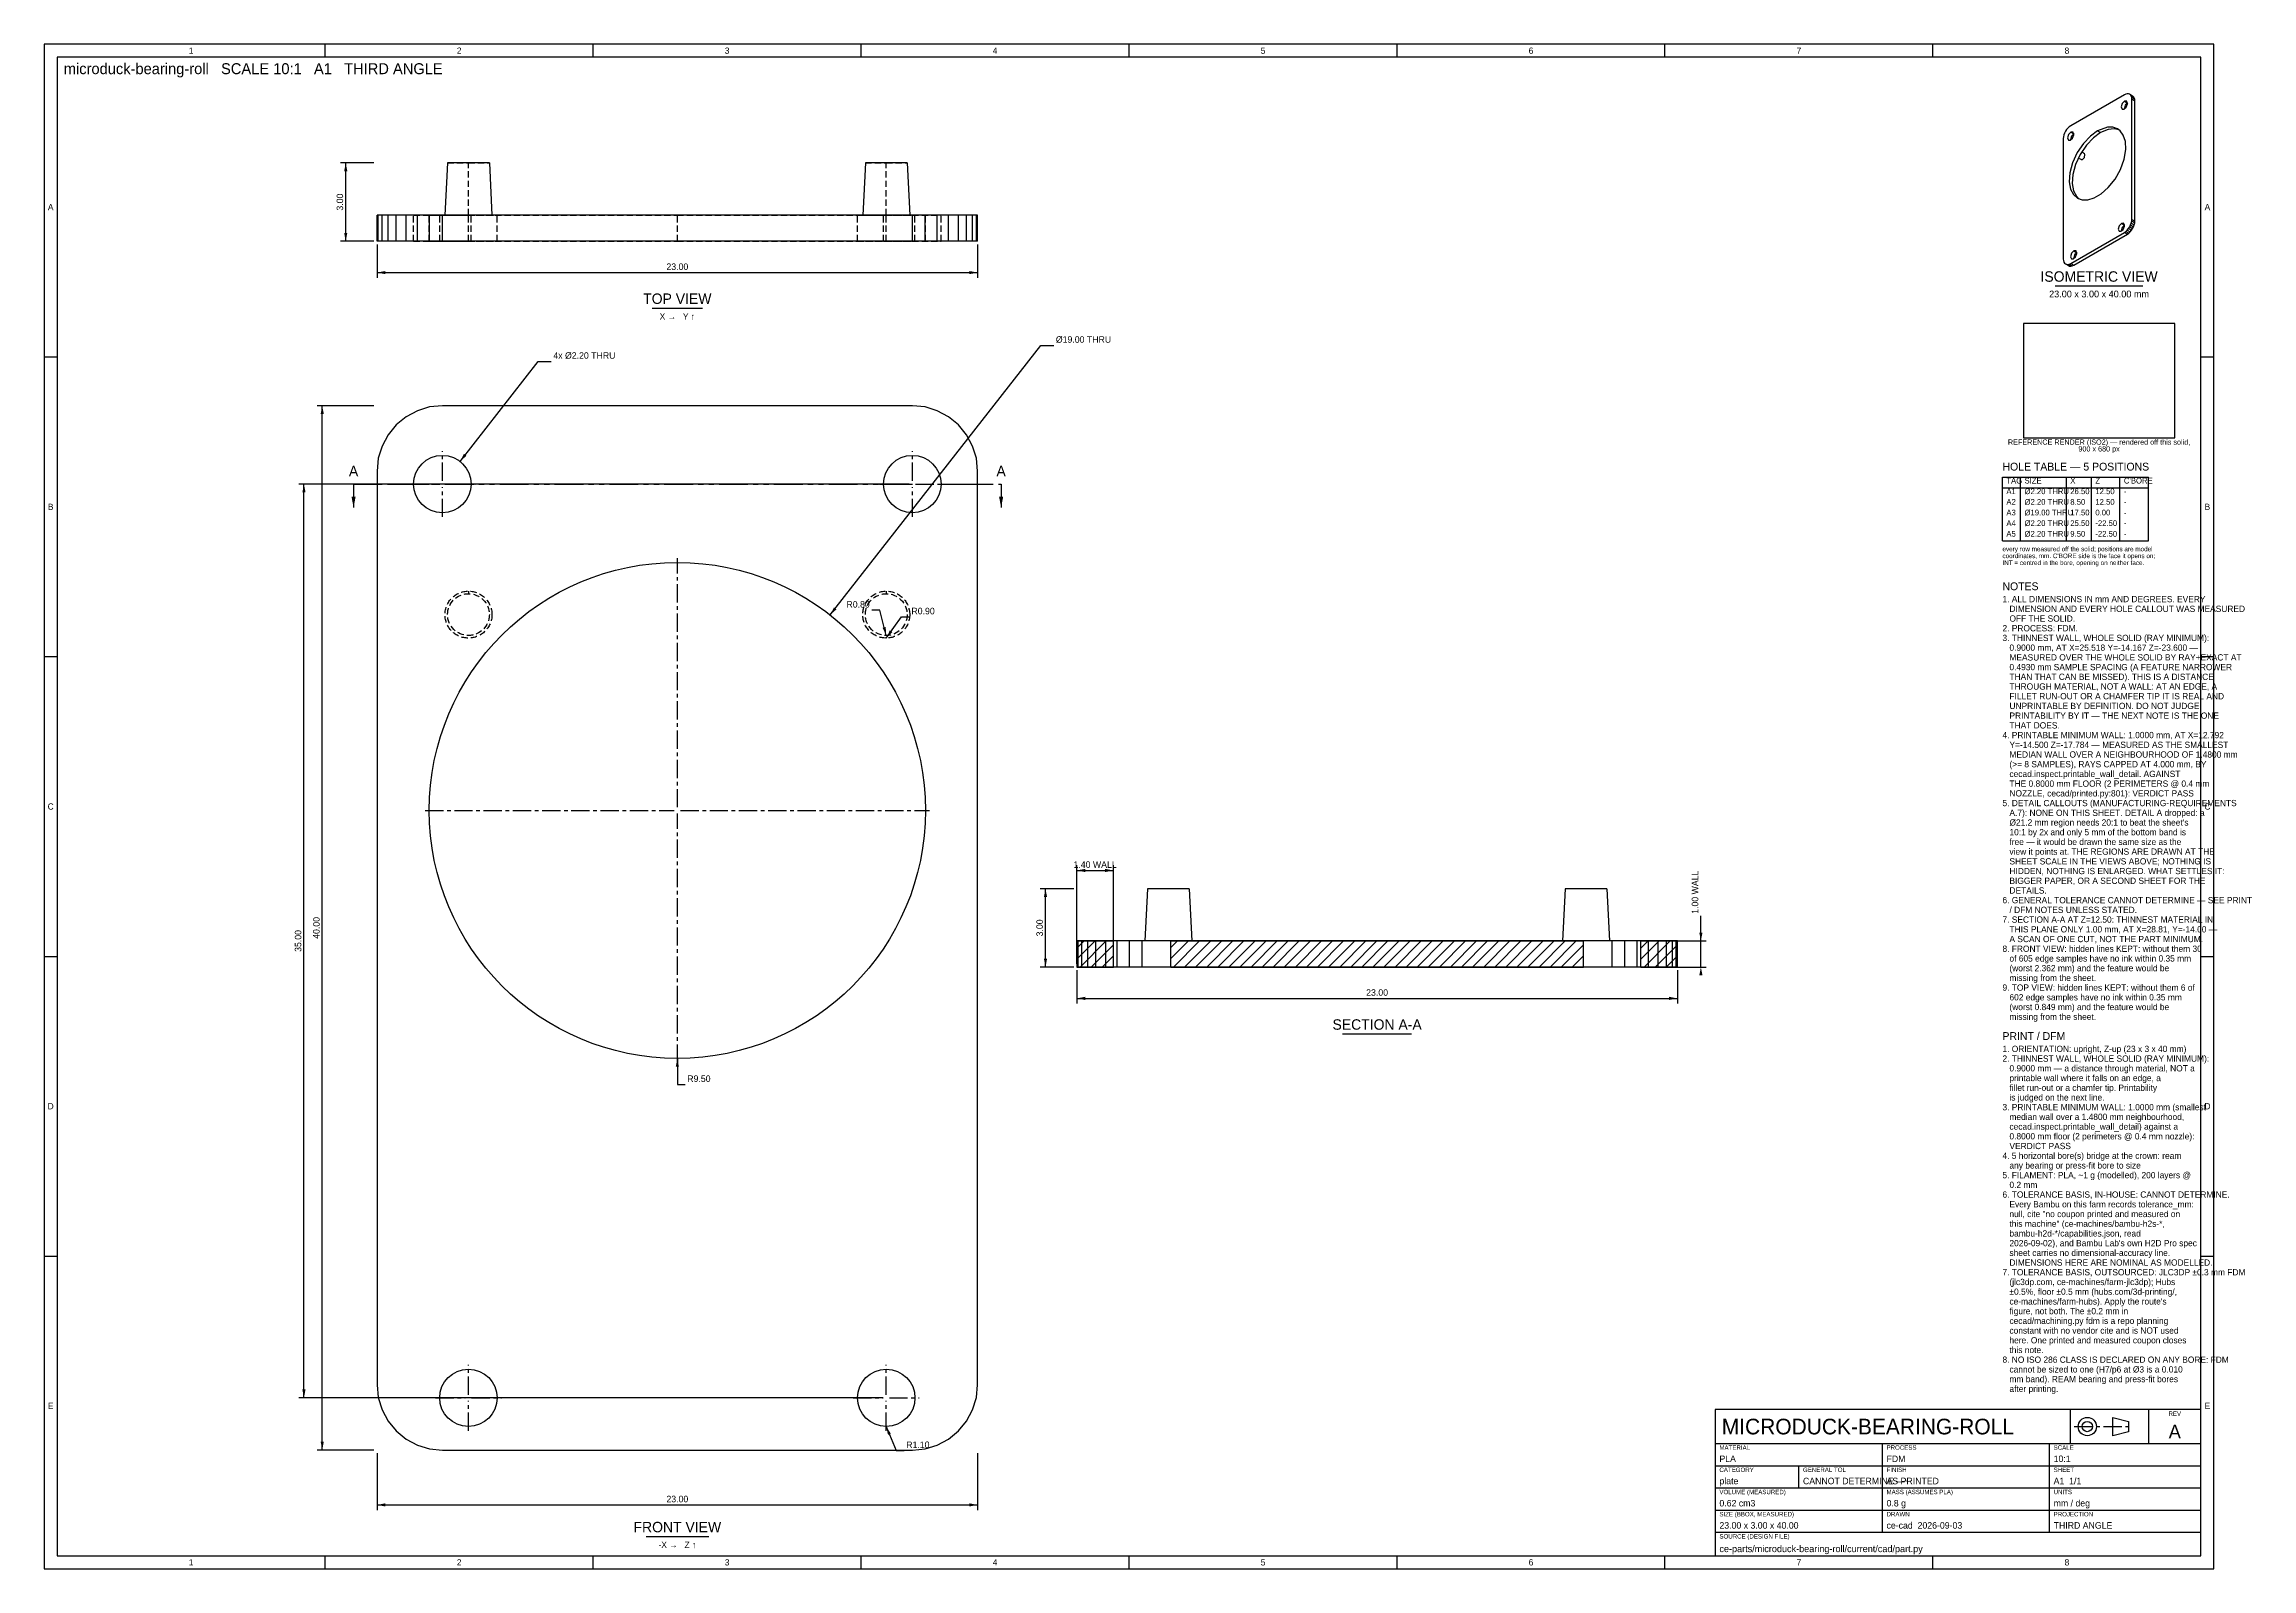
# Model space of a CAD drawing. Header units: millimetres. Extents: x 5 to 851, y 5 to 589.
import ezdxf
from ezdxf.enums import TextEntityAlignment as Align

# ---------------------------------------------------------------- set-up
doc = ezdxf.new("R2010")
doc.units = ezdxf.units.MM
for name, pattern in [('CENTER', [11.2, 7, -1.4, 1.4, -1.4]), ('HIDDEN', [3.6, 2.4, -1.2]), ('PHANTOM', [21, 11, -2, 2, -2, 2, -2])]:
    doc.linetypes.add(name, pattern=pattern)
for name, color, linetype in [('CENTER', 4, 'CENTER'), ('CUT', 1, 'PHANTOM'), ('CUTTHIN', 1, 'PHANTOM'), ('DIM', 3, 'CONTINUOUS'), ('FRAME', 7, 'CONTINUOUS'), ('HATCH', 5, 'CONTINUOUS'), ('HIDDEN', 8, 'HIDDEN'), ('SECTION', 7, 'CONTINUOUS'), ('TEXT', 3, 'CONTINUOUS'), ('TITLE', 7, 'CONTINUOUS'), ('VISIBLE', 7, 'CONTINUOUS')]:
    doc.layers.add(name, color=color, linetype=linetype)

msp = doc.modelspace()

# ---------------------------------------------------------------- linework, layer by layer
at = {"layer": 'CENTER'}
for p, q in [((157.5, 421.7), (157.5, 433.1)), ((337.5, 421.7), (337.5, 433.1)), ((144.9, 420.5), (156.3, 420.5)), ((157.5, 407.9), (157.5, 419.3)), ((158.7, 420.5), (170.1, 420.5)), ((324.9, 420.5), (336.3, 420.5)), ((337.5, 407.9), (337.5, 419.3)), ((338.7, 420.5), (350.1, 420.5)), ((247.5, 296.7), (247.5, 392.1)), ((150.9, 295.5), (246.3, 295.5)), ((247.5, 198.9), (247.5, 294.3)), ((248.7, 295.5), (344.1, 295.5)), ((167.5, 71.7), (167.5, 83.1)), ((327.5, 71.7), (327.5, 83.1)), ((154.9, 70.5), (166.3, 70.5)), ((167.5, 57.9), (167.5, 69.3)), ((168.7, 70.5), (180.1, 70.5)), ((314.9, 70.5), (326.3, 70.5)), ((327.5, 57.9), (327.5, 69.3)), ((328.7, 70.5), (340.1, 70.5)), ((782.5, 59.5), (804.75, 59.5))]:
    msp.add_line(p, q, dxfattribs=at)
at = {"layer": 'CUT'}
for p, q in [((123.5, 420.5), (137.5, 420.5)), ((123.5, 420.5), (123.5, 411.5)), ((357.5, 420.5), (371.5, 420.5)), ((371.5, 420.5), (371.5, 411.5))]:
    msp.add_line(p, q, dxfattribs=at)
for points in [[(123.5, 411.5), (124.298, 415.7), (122.702, 415.7)], [(371.5, 411.5), (372.298, 415.7), (370.702, 415.7)]]:
    msp.add_solid(points, dxfattribs=at)
at = {"layer": 'CUTTHIN'}
msp.add_line((137.5, 420.5), (357.5, 420.5), dxfattribs=at)
at = {"layer": 'DIM'}
for p, q in [((131.3, 543.5), (118.5, 543.5)), ((120.5, 513.5), (120.5, 543.5)), ((131.3, 513.5), (118.5, 513.5)), ((132.5, 512.3), (132.5, 499.5)), ((362.5, 512.3), (362.5, 499.5)), ((132.5, 501.5), (362.5, 501.5)), ((305.98784, 370.361022), (386.666502, 473.625)), ((386.666502, 473.625), (391.666502, 473.625)), ((164.272276, 429.168118), (194.220424, 467.5)), ((194.220424, 467.5), (199.220424, 467.5)), ((131.3, 450.5), (109.5, 450.5)), ((111.5, 50.5), (111.5, 450.5)), ((336.3, 420.5), (102.5, 420.5)), ((104.5, 70.5), (104.5, 420.5)), ((325.002567, 372.183121), (322.002567, 372.183121)), ((327.5, 362.5), (325.002567, 372.183121)), ((327.5, 361.504975), (333.346725, 369.617669)), ((333.346725, 369.617669), (336.346725, 369.617669)), ((400.5, 236.783343), (400.5, 274.5)), ((400.5, 272.5), (414.5, 272.5)), ((414.5, 236.783343), (414.5, 274.5)), ((399.3, 265.5), (386.5, 265.5)), ((388.5, 235.5), (388.5, 265.5)), ((639.5, 245.5), (639.5, 255.1)), ((629.783324, 245.5), (641.5, 245.5)), ((639.5, 235.5), (639.5, 245.5)), ((399.3, 235.5), (386.5, 235.5)), ((400.5, 234.3), (400.5, 221.5)), ((629.783324, 235.5), (641.5, 235.5)), ((630.5, 234.3), (630.5, 221.5)), ((400.5, 223.5), (630.5, 223.5)), ((247.5, 200.5), (247.5, 190.5)), ((247.5, 190.5), (250.5, 190.5)), ((326.3, 70.5), (102.5, 70.5)), ((327.5, 59.5), (331.363292, 50.27639)), ((131.3, 50.5), (109.5, 50.5)), ((132.5, 49.3), (132.5, 27.5)), ((331.363292, 50.27639), (334.363292, 50.27639)), ((362.5, 49.3), (362.5, 27.5)), ((132.5, 29.5), (362.5, 29.5))]:
    msp.add_line(p, q, dxfattribs=at)
for points in [[(120.5, 543.5), (119.892, 540.3), (121.108, 540.3)], [(120.5, 513.5), (121.108, 516.7), (119.892, 516.7)], [(132.5, 501.5), (135.7, 500.892), (135.7, 502.108)], [(362.5, 501.5), (359.3, 502.108), (359.3, 500.892)], [(111.5, 450.5), (110.892, 447.3), (112.108, 447.3)], [(164.272276, 429.168118), (166.721503, 431.315431), (165.763282, 432.064075)], [(104.5, 420.5), (103.892, 417.3), (105.108, 417.3)], [(305.98784, 370.361022), (308.437067, 372.508334), (307.478846, 373.256978)], [(327.5, 362.5), (327.289555, 365.750443), (326.112088, 365.446755)], [(327.5, 361.504975), (329.864204, 363.745556), (328.8777, 364.456518)], [(400.5, 272.5), (403.7, 271.892), (403.7, 273.108)], [(414.5, 272.5), (411.3, 273.108), (411.3, 271.892)], [(388.5, 265.5), (387.892, 262.3), (389.108, 262.3)], [(639.5, 245.5), (640.108, 248.7), (638.892, 248.7)], [(388.5, 235.5), (389.108, 238.7), (387.892, 238.7)], [(639.5, 235.5), (638.892, 232.3), (640.108, 232.3)], [(400.5, 223.5), (403.7, 222.892), (403.7, 224.108)], [(630.5, 223.5), (627.3, 224.108), (627.3, 222.892)], [(247.5, 200.5), (246.892, 197.3), (248.108, 197.3)], [(104.5, 70.5), (105.108, 73.7), (103.892, 73.7)], [(327.5, 59.5), (328.175458, 56.313557), (329.297049, 56.783333)], [(111.5, 50.5), (112.108, 53.7), (110.892, 53.7)], [(132.5, 29.5), (135.7, 28.892), (135.7, 30.108)], [(362.5, 29.5), (359.3, 30.108), (359.3, 28.892)]]:
    msp.add_solid(points, dxfattribs=at)
at = {"layer": 'FRAME'}
for p, q in [((831, 584), (10, 584)), ((10, 584), (10, 10)), ((831, 10), (831, 584)), ((831, 66), (645, 66)), ((645, 66), (645, 10)), ((831, 10), (831, 66)), ((10, 10), (831, 10)), ((645, 10), (831, 10))]:
    msp.add_line(p, q, dxfattribs=at)
at = {"layer": 'HATCH'}
for p, q in [((400.5, 238.470577), (407.529423, 245.5)), ((400.5, 242.713218), (403.286782, 245.5)), ((401.772064, 235.5), (411.772064, 245.5)), ((436.5, 238.72036), (443.27964, 245.5)), ((436.5, 242.963001), (439.036999, 245.5)), ((437.52228, 235.5), (447.52228, 245.5)), ((441.764921, 235.5), (451.764921, 245.5)), ((446.007562, 235.5), (456.007562, 245.5)), ((450.250202, 235.5), (460.250202, 245.5)), ((454.492843, 235.5), (464.492843, 245.5)), ((458.735484, 235.5), (468.735484, 245.5)), ((462.978125, 235.5), (472.978125, 245.5)), ((467.220765, 235.5), (477.220765, 245.5)), ((471.463406, 235.5), (481.463406, 245.5)), ((475.706047, 235.5), (485.706047, 245.5)), ((479.948687, 235.5), (489.948687, 245.5)), ((484.191328, 235.5), (494.191328, 245.5)), ((488.433969, 235.5), (498.433969, 245.5)), ((492.676609, 235.5), (502.676609, 245.5)), ((496.91925, 235.5), (506.91925, 245.5)), ((501.161891, 235.5), (511.161891, 245.5)), ((505.404531, 235.5), (515.404531, 245.5)), ((509.647172, 235.5), (519.647172, 245.5)), ((513.889813, 235.5), (523.889813, 245.5)), ((518.132453, 235.5), (528.132453, 245.5)), ((522.375094, 235.5), (532.375094, 245.5)), ((526.617735, 235.5), (536.617735, 245.5)), ((530.860376, 235.5), (540.860376, 245.5)), ((535.103016, 235.5), (545.103016, 245.5)), ((539.345657, 235.5), (549.345657, 245.5)), ((543.588298, 235.5), (553.588298, 245.5)), ((547.830938, 235.5), (557.830938, 245.5)), ((552.073579, 235.5), (562.073579, 245.5)), ((556.31622, 235.5), (566.31622, 245.5)), ((560.55886, 235.5), (570.55886, 245.5)), ((564.801501, 235.5), (574.801501, 245.5)), ((569.044142, 235.5), (579.044142, 245.5)), ((573.286782, 235.5), (583.286782, 245.5)), ((577.529423, 235.5), (587.529423, 245.5)), ((581.772064, 235.5), (591.772064, 245.5)), ((616.5, 238.470577), (623.529423, 245.5)), ((616.5, 242.713218), (619.286782, 245.5)), ((617.772064, 235.5), (627.772064, 245.5)), ((406.014704, 235.5), (414.5, 243.985296)), ((410.257345, 235.5), (414.5, 239.742655)), ((586.014704, 235.5), (594.5, 243.985296)), ((590.257345, 235.5), (594.5, 239.742655)), ((622.014704, 235.5), (630.5, 243.985296)), ((626.257345, 235.5), (630.5, 239.742655)), ((414.499986, 235.5), (414.5, 235.500014)), ((594.499986, 235.5), (594.5, 235.500014)), ((630.499986, 235.5), (630.5, 235.500014))]:
    msp.add_line(p, q, dxfattribs=at)
at = {"layer": 'HIDDEN'}
for p, q in [((159.5, 543.5), (167.5, 543.5)), ((167.5, 543.5), (175.5, 543.5)), ((167.5, 523.5), (167.5, 543.5)), ((319.5, 543.5), (327.5, 543.5)), ((327.5, 543.5), (335.5, 543.5)), ((327.5, 523.5), (327.5, 543.5)), ((168.5, 523.5), (146.5, 523.5)), ((146.5, 523.5), (157.5, 523.5)), ((146.5, 513.5), (146.5, 523.5)), ((342.5, 523.5), (152.5, 523.5)), ((152.5, 523.5), (247.5, 523.5)), ((152.5, 513.5), (152.5, 523.5)), ((178.5, 523.5), (156.5, 523.5)), ((156.5, 523.5), (167.5, 523.5)), ((156.5, 513.5), (156.5, 523.5)), ((157.5, 523.5), (168.5, 523.5)), ((176.495025, 523.5), (158.504975, 523.5)), ((158.504975, 523.5), (167.5, 523.5)), ((167.5, 523.5), (178.5, 523.5)), ((167.5, 523.5), (176.495025, 523.5)), ((167.5, 513.5), (167.5, 523.5)), ((168.5, 513.5), (168.5, 523.5)), ((178.5, 513.5), (178.5, 523.5)), ((247.5, 523.5), (342.5, 523.5)), ((247.5, 513.5), (247.5, 523.5)), ((338.5, 523.5), (316.5, 523.5)), ((316.5, 523.5), (327.5, 523.5)), ((316.5, 513.5), (316.5, 523.5)), ((336.495025, 523.5), (318.504975, 523.5)), ((318.504975, 523.5), (327.5, 523.5)), ((348.5, 523.5), (326.5, 523.5)), ((326.5, 523.5), (337.5, 523.5)), ((326.5, 513.5), (326.5, 523.5)), ((327.5, 523.5), (338.5, 523.5)), ((327.5, 523.5), (336.495025, 523.5)), ((327.5, 513.5), (327.5, 523.5)), ((337.5, 523.5), (348.5, 523.5)), ((338.5, 513.5), (338.5, 523.5)), ((342.5, 513.5), (342.5, 523.5)), ((348.5, 513.5), (348.5, 523.5)), ((168.5, 513.5), (146.5, 513.5)), ((146.5, 513.5), (157.5, 513.5)), ((342.5, 513.5), (152.5, 513.5)), ((152.5, 513.5), (247.5, 513.5)), ((178.5, 513.5), (156.5, 513.5)), ((156.5, 513.5), (167.5, 513.5)), ((157.5, 513.5), (168.5, 513.5)), ((167.5, 513.5), (178.5, 513.5)), ((247.5, 513.5), (342.5, 513.5)), ((338.5, 513.5), (316.5, 513.5)), ((316.5, 513.5), (327.5, 513.5)), ((348.5, 513.5), (326.5, 513.5)), ((326.5, 513.5), (337.5, 513.5)), ((327.5, 513.5), (338.5, 513.5)), ((337.5, 513.5), (348.5, 513.5)), ((167.5, 379.495025), (167.5, 378.5)), ((327.5, 379.495025), (327.5, 378.5))]:
    msp.add_line(p, q, dxfattribs=at)
for centre, radius in [((167.5, 370.5), 8.995025), ((167.5, 370.5), 8), ((327.5, 370.5), 8.995025), ((327.5, 370.5), 8)]:
    msp.add_circle(centre, radius, dxfattribs=at)
at = {"layer": 'SECTION'}
for p, q in [((400.5, 245.5), (400.5, 235.5)), ((400.5, 245.5), (414.5, 245.5)), ((414.5, 235.5), (414.5, 245.5)), ((436.5, 235.5), (436.5, 245.5)), ((436.5, 245.5), (594.5, 245.5)), ((594.5, 235.5), (594.5, 245.5)), ((616.5, 235.5), (616.5, 245.5)), ((616.5, 245.5), (630.5, 245.5)), ((630.5, 235.5), (630.5, 245.5)), ((400.5, 235.5), (414.5, 235.5)), ((436.5, 235.5), (594.5, 235.5)), ((616.5, 235.5), (630.5, 235.5))]:
    msp.add_line(p, q, dxfattribs=at)
at = {"layer": 'TEXT'}
for p, q in [((775.2, 496.4), (808.8, 496.4)), ((237.9, 487.9), (257.1, 487.9)), ((502.3, 209.9), (528.7, 209.9)), ((235.5, 17.4), (259.5, 17.4))]:
    msp.add_line(p, q, dxfattribs=at)
at = {"layer": 'TITLE'}
for p, q in [((836, 589), (5, 589)), ((5, 589), (5, 5)), ((112.625, 584), (112.625, 589)), ((215.25, 584), (215.25, 589)), ((317.875, 584), (317.875, 589)), ((420.5, 584), (420.5, 589)), ((523.125, 584), (523.125, 589)), ((625.75, 584), (625.75, 589)), ((728.375, 584), (728.375, 589)), ((836, 5), (836, 589)), ((821, 482), (763, 482)), ((763, 482), (763, 438.177778)), ((821, 438.177778), (821, 482)), ((5, 469.2), (10, 469.2)), ((831, 469.2), (836, 469.2)), ((763, 438.177778), (821, 438.177778)), ((755, 423.177778), (810.92, 423.177778)), ((755, 398.757778), (755, 423.177778)), ((761.96, 398.757778), (761.96, 423.177778)), ((779.48, 398.757778), (779.48, 423.177778)), ((789.08, 398.757778), (789.08, 423.177778)), ((800, 398.757778), (800, 423.177778)), ((810.92, 398.757778), (810.92, 423.177778)), ((755, 419.107778), (810.92, 419.107778)), ((755, 398.757778), (810.92, 398.757778)), ((5, 354.4), (10, 354.4)), ((831, 354.4), (836, 354.4)), ((5, 239.6), (10, 239.6)), ((831, 239.6), (836, 239.6)), ((5, 124.8), (10, 124.8)), ((831, 124.8), (836, 124.8)), ((781, 53), (781, 66)), ((797.3, 56), (797.3, 63)), ((797.3, 63), (803.25, 61.46)), ((803.25, 61.46), (803.25, 57.54)), ((811, 53), (811, 66)), ((645, 53), (831, 53)), ((709, 19), (709, 53)), ((773, 19), (773, 53)), ((803.25, 57.54), (797.3, 56)), ((645, 44.5), (831, 44.5)), ((677, 36), (677, 44.5)), ((645, 36), (831, 36)), ((645, 27.5), (831, 27.5)), ((645, 19), (831, 19)), ((112.625, 5), (112.625, 10)), ((215.25, 5), (215.25, 10)), ((317.875, 5), (317.875, 10)), ((420.5, 5), (420.5, 10)), ((523.125, 5), (523.125, 10)), ((625.75, 5), (625.75, 10)), ((728.375, 5), (728.375, 10)), ((5, 5), (836, 5))]:
    msp.add_line(p, q, dxfattribs=at)
for radius in [3.5, 1.96]:
    msp.add_circle((787.5, 59.5), radius, dxfattribs=at)
at = {"layer": 'VISIBLE'}
for p, q in [((801.702037, 569.620348), (781.156547, 557.758403)), ((801.702037, 567.116159), (800.847114, 566.234555)), ((802.258735, 569.878445), (801.702037, 569.620348)), ((802.589851, 567.204104), (801.702037, 567.116159)), ((801.702037, 567.116159), (802.843453, 566.457163)), ((802.79404, 570), (802.258735, 569.878445)), ((802.936005, 566.111091), (802.589851, 567.204104)), ((803.287379, 569.98034), (802.79404, 570)), ((802.952823, 566.514796), (802.843453, 566.457163)), ((803.719795, 569.820222), (803.287379, 569.98034)), ((804.074669, 569.525798), (803.719795, 569.820222)), ((803.719795, 569.820222), (804.861211, 569.161225)), ((804.338365, 569.108384), (804.074669, 569.525798)), ((804.074669, 569.525798), (805.216086, 568.866801)), ((804.500748, 568.584019), (804.338365, 569.108384)), ((804.338365, 569.108384), (805.479781, 568.449387)), ((804.555578, 567.972855), (804.500748, 568.584019)), ((804.500748, 568.584019), (805.642164, 567.925022)), ((804.555578, 521.843071), (804.555578, 567.972855)), ((804.555578, 567.972855), (805.696994, 567.313859)), ((805.216086, 568.866801), (804.861211, 569.161225)), ((805.479781, 568.449387), (805.216086, 568.866801)), ((805.642164, 567.925022), (805.479781, 568.449387)), ((805.696994, 567.313859), (805.642164, 567.925022)), ((805.696994, 521.184074), (805.696994, 567.313859)), ((800.847114, 566.234555), (800.44651, 564.931428)), ((800.44651, 564.931428), (800.814224, 564.128628)), ((800.814224, 564.128628), (801.507508, 564.121768)), ((801.507508, 564.121768), (802.372133, 564.827197)), ((801.98853, 565.575558), (801.592668, 564.15894)), ((802.843453, 566.457163), (801.98853, 565.575558)), ((802.372133, 564.827197), (802.936005, 566.111091)), ((778.357836, 553.490402), (778.303006, 552.815926)), ((778.303006, 552.815926), (778.303006, 506.686141)), ((778.520219, 554.20227), (778.357836, 553.490402)), ((778.783914, 554.924174), (778.520219, 554.20227)), ((779.138789, 555.628371), (778.783914, 554.924174)), ((779.571204, 556.2878), (779.138789, 555.628371)), ((780.064544, 556.877119), (779.571204, 556.2878)), ((780.301623, 554.37261), (779.901019, 553.069483)), ((779.901019, 553.069483), (780.268733, 552.266684)), ((780.599848, 557.373681), (780.064544, 556.877119)), ((780.268733, 552.266684), (780.962017, 552.259823)), ((781.156547, 555.254215), (780.301623, 554.37261)), ((781.156547, 557.758403), (780.599848, 557.373681)), ((780.962017, 552.259823), (781.826642, 552.965252)), ((781.443039, 553.713613), (781.047177, 552.296995)), ((782.04436, 555.34216), (781.156547, 555.254215)), ((781.156547, 555.254215), (782.297963, 554.595218)), ((782.297963, 554.595218), (781.443039, 553.713613)), ((781.826642, 552.965252), (782.390514, 554.249147)), ((782.390514, 554.249147), (782.04436, 555.34216)), ((782.407332, 554.652851), (782.297963, 554.595218)), ((786.003437, 550.968552), (783.628748, 547.454104)), ((787.144853, 550.309555), (784.770164, 546.795107)), ((788.695437, 553.798543), (786.003437, 550.968552)), ((789.836853, 553.139546), (787.144853, 550.309555)), ((791.429292, 555.781412), (788.695437, 553.798543)), ((792.570708, 555.122415), (789.836853, 553.139546)), ((795.168539, 557.172256), (791.429292, 555.781412)), ((791.429292, 555.781412), (792.570708, 555.122415)), ((795.498781, 556.347805), (792.570708, 555.122415)), ((797.290607, 557.178604), (795.168539, 557.172256)), ((797.731096, 556.592993), (795.498781, 556.347805)), ((799.096771, 556.540935), (797.290607, 557.178604)), ((799.64621, 556.174597), (797.731096, 556.592993)), ((800.024204, 555.856702), (799.096771, 556.540935)), ((801.288422, 554.165196), (800.024204, 555.856702)), ((802.083612, 551.740106), (801.288422, 554.165196)), ((802.24442, 548.600161), (802.083612, 551.740106)), ((159.5, 543.5), (158.504975, 523.5)), ((175.5, 543.5), (159.5, 543.5)), ((175.5, 543.5), (176.495025, 523.5)), ((319.5, 543.5), (318.504975, 523.5)), ((335.5, 543.5), (319.5, 543.5)), ((335.5, 543.5), (336.495025, 523.5)), ((781.840626, 543.571157), (780.819489, 539.720127)), ((783.628748, 547.454104), (781.840626, 543.571157)), ((782.982042, 542.91216), (781.960905, 539.06113)), ((784.770164, 546.795107), (782.982042, 542.91216)), ((785.099643, 544.765681), (783.996447, 545.315979)), ((785.099643, 544.765681), (785.711979, 544.836222)), ((786.390209, 547.001007), (785.312866, 547.713788)), ((785.711979, 544.836222), (786.416962, 545.613338)), ((786.603521, 546.681219), (786.390209, 547.001007)), ((786.416962, 545.613338), (786.603521, 546.681219)), ((800.214771, 540.993756), (801.632288, 544.911777)), ((801.632288, 544.911777), (802.24442, 548.600161)), ((780.819489, 539.720127), (780.604643, 536.27379)), ((780.604643, 536.27379), (781.102514, 533.479377)), ((781.102514, 533.479377), (782.150352, 531.424409)), ((781.960905, 539.06113), (781.746059, 535.614793)), ((781.746059, 535.614793), (782.24393, 532.82038)), ((782.24393, 532.82038), (783.291768, 530.765412)), ((792.791244, 531.625008), (795.535777, 534.043008)), ((795.535777, 534.043008), (798.104562, 537.247239)), ((798.104562, 537.247239), (800.214771, 540.993756)), ((782.150352, 531.424409), (783.761812, 529.980007)), ((783.291768, 530.765412), (784.35379, 529.687347)), ((783.761812, 529.980007), (785.567977, 529.342338)), ((785.567977, 529.342338), (787.690045, 529.348686)), ((787.690045, 529.348686), (790.12111, 530.075703)), ((790.12111, 530.075703), (792.791244, 531.625008)), ((132.980368, 523.5), (132.5, 523.5)), ((132.5, 513.5), (132.5, 523.5)), ((134.403012, 523.5), (132.980368, 523.5)), ((132.980368, 513.5), (132.980368, 523.5)), ((136.71326, 523.5), (134.403012, 523.5)), ((134.403012, 513.5), (134.403012, 523.5)), ((139.82233, 523.5), (136.71326, 523.5)), ((136.71326, 513.5), (136.71326, 523.5)), ((143.610744, 523.5), (139.82233, 523.5)), ((139.82233, 513.5), (139.82233, 523.5)), ((147.932914, 523.5), (143.610744, 523.5)), ((143.610744, 513.5), (143.610744, 523.5)), ((152.622742, 523.5), (147.932914, 523.5)), ((147.932914, 513.5), (147.932914, 523.5)), ((157.5, 523.5), (152.622742, 523.5)), ((152.622742, 513.5), (152.622742, 523.5)), ((337.5, 523.5), (157.5, 523.5)), ((157.5, 513.5), (157.5, 523.5)), ((342.377258, 523.5), (337.5, 523.5)), ((337.5, 513.5), (337.5, 523.5)), ((347.067086, 523.5), (342.377258, 523.5)), ((342.377258, 513.5), (342.377258, 523.5)), ((351.389256, 523.5), (347.067086, 523.5)), ((347.067086, 513.5), (347.067086, 523.5)), ((355.17767, 523.5), (351.389256, 523.5)), ((351.389256, 513.5), (351.389256, 523.5)), ((358.28674, 523.5), (355.17767, 523.5)), ((355.17767, 513.5), (355.17767, 523.5)), ((360.596988, 523.5), (358.28674, 523.5)), ((358.28674, 513.5), (358.28674, 523.5)), ((362.019632, 523.5), (360.596988, 523.5)), ((360.596988, 513.5), (360.596988, 523.5)), ((362.5, 523.5), (362.019632, 523.5)), ((362.019632, 513.5), (362.019632, 523.5)), ((362.5, 513.5), (362.5, 523.5)), ((781.156547, 505.038649), (801.702037, 516.900594)), ((782.297963, 504.379652), (802.843453, 516.241597)), ((799.705698, 519.445773), (799.305094, 518.142646)), ((799.305094, 518.142646), (799.672808, 517.339847)), ((799.672808, 517.339847), (800.366092, 517.332986)), ((800.560621, 520.327378), (799.705698, 519.445773)), ((800.366092, 517.332986), (801.230717, 518.038415)), ((800.847114, 518.786776), (800.451252, 517.370158)), ((801.448435, 520.415323), (800.560621, 520.327378)), ((800.560621, 520.327378), (801.702037, 519.668381)), ((801.702037, 519.668381), (800.847114, 518.786776)), ((801.230717, 518.038415), (801.794588, 519.32231)), ((801.794588, 519.32231), (801.448435, 520.415323)), ((801.811406, 519.726014), (801.702037, 519.668381)), ((801.702037, 516.900594), (802.258735, 517.285316)), ((801.702037, 516.900594), (802.843453, 516.241597)), ((802.258735, 517.285316), (802.79404, 517.781878)), ((802.258735, 517.285316), (803.400152, 516.626319)), ((802.79404, 517.781878), (803.287379, 518.371197)), ((802.79404, 517.781878), (803.935456, 517.122881)), ((802.843453, 516.241597), (803.400152, 516.626319)), ((803.287379, 518.371197), (803.719795, 519.030625)), ((803.287379, 518.371197), (804.428796, 517.7122)), ((803.400152, 516.626319), (803.935456, 517.122881)), ((803.719795, 519.030625), (804.074669, 519.734823)), ((803.719795, 519.030625), (804.861211, 518.371629)), ((803.935456, 517.122881), (804.428796, 517.7122)), ((804.074669, 519.734823), (804.338365, 520.456727)), ((804.074669, 519.734823), (805.216086, 519.075826)), ((804.338365, 520.456727), (804.500748, 521.168595)), ((804.338365, 520.456727), (805.479781, 519.79773)), ((804.428796, 517.7122), (804.861211, 518.371629)), ((804.500748, 521.168595), (804.555578, 521.843071)), ((804.500748, 521.168595), (805.642164, 520.509598)), ((804.555578, 521.843071), (805.696994, 521.184074)), ((804.861211, 518.371629), (805.216086, 519.075826)), ((805.216086, 519.075826), (805.479781, 519.79773)), ((805.479781, 519.79773), (805.642164, 520.509598)), ((805.642164, 520.509598), (805.696994, 521.184074)), ((132.980368, 513.5), (132.5, 513.5)), ((134.403012, 513.5), (132.980368, 513.5)), ((136.71326, 513.5), (134.403012, 513.5)), ((139.82233, 513.5), (136.71326, 513.5)), ((143.610744, 513.5), (139.82233, 513.5)), ((147.932914, 513.5), (143.610744, 513.5)), ((152.622742, 513.5), (147.932914, 513.5)), ((157.5, 513.5), (152.622742, 513.5)), ((337.5, 513.5), (157.5, 513.5)), ((342.377258, 513.5), (337.5, 513.5)), ((347.067086, 513.5), (342.377258, 513.5)), ((351.389256, 513.5), (347.067086, 513.5)), ((355.17767, 513.5), (351.389256, 513.5)), ((358.28674, 513.5), (355.17767, 513.5)), ((360.596988, 513.5), (358.28674, 513.5)), ((362.019632, 513.5), (360.596988, 513.5)), ((362.5, 513.5), (362.019632, 513.5)), ((781.443039, 508.901823), (781.042435, 507.598695)), ((781.042435, 507.598695), (781.410149, 506.795896)), ((782.297963, 509.783427), (781.443039, 508.901823)), ((782.103433, 506.789036), (782.968058, 507.494464)), ((782.584455, 508.242826), (782.188594, 506.826207)), ((783.185776, 509.871372), (782.297963, 509.783427)), ((782.297963, 509.783427), (783.439379, 509.12443)), ((783.439379, 509.12443), (782.584455, 508.242826)), ((782.968058, 507.494464), (783.53193, 508.778359)), ((783.53193, 508.778359), (783.185776, 509.871372)), ((783.548748, 509.182064), (783.439379, 509.12443)), ((778.303006, 506.686141), (778.357836, 506.074978)), ((778.357836, 506.074978), (778.520219, 505.550613)), ((778.520219, 505.550613), (778.783914, 505.133199)), ((778.783914, 505.133199), (779.138789, 504.838775)), ((779.138789, 504.838775), (779.571204, 504.678657)), ((779.138789, 504.838775), (780.280205, 504.179778)), ((779.571204, 504.678657), (780.064544, 504.658997)), ((779.571204, 504.678657), (780.712621, 504.01966)), ((780.064544, 504.658997), (780.599848, 504.780552)), ((780.064544, 504.658997), (781.20596, 504)), ((780.280205, 504.179778), (780.712621, 504.01966)), ((780.599848, 504.780552), (781.156547, 505.038649)), ((780.599848, 504.780552), (781.741265, 504.121555)), ((780.712621, 504.01966), (781.20596, 504)), ((781.156547, 505.038649), (782.297963, 504.379652)), ((781.20596, 504), (781.741265, 504.121555)), ((781.410149, 506.795896), (782.103433, 506.789036)), ((781.741265, 504.121555), (782.297963, 504.379652)), ((821, 482), (763, 482)), ((763, 482), (763, 438.177778)), ((821, 438.177778), (821, 482)), ((147.932914, 448.596988), (143.610744, 446.28674)), ((152.622742, 450.019632), (147.932914, 448.596988)), ((157.5, 450.5), (152.622742, 450.019632)), ((337.5, 450.5), (157.5, 450.5)), ((342.377258, 450.019632), (337.5, 450.5)), ((347.067086, 448.596988), (342.377258, 450.019632)), ((351.389256, 446.28674), (347.067086, 448.596988)), ((139.82233, 443.17767), (136.71326, 439.389256)), ((143.610744, 446.28674), (139.82233, 443.17767)), ((355.17767, 443.17767), (351.389256, 446.28674)), ((358.28674, 439.389256), (355.17767, 443.17767)), ((134.403012, 435.067086), (132.980368, 430.377258)), ((136.71326, 439.389256), (134.403012, 435.067086)), ((360.596988, 435.067086), (358.28674, 439.389256)), ((362.019632, 430.377258), (360.596988, 435.067086)), ((763, 438.177778), (821, 438.177778)), ((132.980368, 430.377258), (132.5, 425.5)), ((132.5, 425.5), (132.5, 75.5)), ((362.5, 425.5), (362.019632, 430.377258)), ((362.5, 75.5), (362.5, 425.5)), ((427.5, 265.5), (426.504975, 245.5)), ((443.5, 265.5), (427.5, 265.5)), ((443.5, 265.5), (444.495025, 245.5)), ((587.5, 265.5), (586.504975, 245.5)), ((603.5, 265.5), (587.5, 265.5)), ((603.5, 265.5), (604.495025, 245.5)), ((400.980368, 245.5), (400.5, 245.5)), ((400.980368, 235.5), (400.980368, 245.5)), ((402.403012, 245.5), (400.980368, 245.5)), ((402.403012, 235.5), (402.403012, 245.5)), ((404.71326, 245.5), (402.403012, 245.5)), ((404.71326, 235.5), (404.71326, 245.5)), ((407.82233, 245.5), (404.71326, 245.5)), ((407.82233, 235.5), (407.82233, 245.5)), ((411.610744, 245.5), (407.82233, 245.5)), ((411.610744, 235.5), (411.610744, 245.5)), ((415.932914, 245.5), (411.610744, 245.5)), ((415.932914, 235.5), (415.932914, 245.5)), ((420.622742, 245.5), (415.932914, 245.5)), ((420.622742, 235.5), (420.622742, 245.5)), ((425.5, 245.5), (420.622742, 245.5)), ((425.5, 235.5), (425.5, 245.5)), ((605.5, 245.5), (425.5, 245.5)), ((605.5, 235.5), (605.5, 245.5)), ((610.377258, 245.5), (605.5, 245.5)), ((610.377258, 235.5), (610.377258, 245.5)), ((615.067086, 245.5), (610.377258, 245.5)), ((615.067086, 235.5), (615.067086, 245.5)), ((619.389256, 245.5), (615.067086, 245.5)), ((619.389256, 235.5), (619.389256, 245.5)), ((623.17767, 245.5), (619.389256, 245.5)), ((623.17767, 235.5), (623.17767, 245.5)), ((626.28674, 245.5), (623.17767, 245.5)), ((626.28674, 235.5), (626.28674, 245.5)), ((628.596988, 245.5), (626.28674, 245.5)), ((628.596988, 235.5), (628.596988, 245.5)), ((630.019632, 245.5), (628.596988, 245.5)), ((630.019632, 235.5), (630.019632, 245.5)), ((630.5, 245.5), (630.019632, 245.5)), ((400.980368, 235.5), (400.5, 235.5)), ((402.403012, 235.5), (400.980368, 235.5)), ((404.71326, 235.5), (402.403012, 235.5)), ((407.82233, 235.5), (404.71326, 235.5)), ((411.610744, 235.5), (407.82233, 235.5)), ((415.932914, 235.5), (411.610744, 235.5)), ((420.622742, 235.5), (415.932914, 235.5)), ((425.5, 235.5), (420.622742, 235.5)), ((605.5, 235.5), (425.5, 235.5)), ((610.377258, 235.5), (605.5, 235.5)), ((615.067086, 235.5), (610.377258, 235.5)), ((619.389256, 235.5), (615.067086, 235.5)), ((623.17767, 235.5), (619.389256, 235.5)), ((626.28674, 235.5), (623.17767, 235.5)), ((628.596988, 235.5), (626.28674, 235.5)), ((630.019632, 235.5), (628.596988, 235.5)), ((630.5, 235.5), (630.019632, 235.5)), ((132.5, 75.5), (132.980368, 70.622742)), ((132.980368, 70.622742), (134.403012, 65.932914)), ((360.596988, 65.932914), (362.019632, 70.622742)), ((362.019632, 70.622742), (362.5, 75.5)), ((134.403012, 65.932914), (136.71326, 61.610744)), ((136.71326, 61.610744), (139.82233, 57.82233)), ((355.17767, 57.82233), (358.28674, 61.610744)), ((358.28674, 61.610744), (360.596988, 65.932914)), ((139.82233, 57.82233), (143.610744, 54.71326)), ((143.610744, 54.71326), (147.932914, 52.403012)), ((147.932914, 52.403012), (152.622742, 50.980368)), ((152.622742, 50.980368), (157.5, 50.5)), ((337.5, 50.5), (342.377258, 50.980368)), ((342.377258, 50.980368), (347.067086, 52.403012)), ((347.067086, 52.403012), (351.389256, 54.71326)), ((351.389256, 54.71326), (355.17767, 57.82233)), ((157.5, 50.5), (337.5, 50.5))]:
    msp.add_line(p, q, dxfattribs=at)
for centre, radius in [((157.5, 420.5), 11), ((337.5, 420.5), 11), ((247.5, 295.5), 95), ((167.5, 70.5), 11), ((327.5, 70.5), 11)]:
    msp.add_circle(centre, radius, dxfattribs=at)

# ---------------------------------------------------------------- texts
at = {"layer": 'TEXT'}
for s, height, p in [('microduck-bearing-roll   SCALE 10:1   A1   THIRD ANGLE', 4.2, (12.5, 577.5)), ('Ø19.00 THRU', 2.5, (392.466502, 474.625)), ('4x Ø2.20 THRU', 2.5, (200.020424, 468.5)), ('HOLE TABLE — 5 POSITIONS', 3, (755, 425.677778)), ('A1', 2.2, (756.5, 416.637778)), ('A2', 2.2, (756.5, 412.567778)), ('Ø2.20 THRU', 2.2, (763.46, 416.637778)), ('Ø2.20 THRU', 2.2, (763.46, 412.567778)), ('8.50', 2.2, (780.98, 412.567778)), ('26.50', 2.2, (780.98, 416.637778)), ('12.50', 2.2, (790.58, 416.637778)), ('12.50', 2.2, (790.58, 412.567778)), ('-', 2.2, (801.5, 416.637778)), ('A3', 2.2, (756.5, 408.497778)), ('A4', 2.2, (756.5, 404.427778)), ('Ø19.00 THRU', 2.2, (763.46, 408.497778)), ('Ø2.20 THRU', 2.2, (763.46, 404.427778)), ('25.50', 2.2, (780.98, 404.427778)), ('17.50', 2.2, (780.98, 408.497778)), ('0.00', 2.2, (790.58, 408.497778)), ('-22.50', 2.2, (790.58, 404.427778)), ('-', 2.2, (801.5, 412.567778)), ('-', 2.2, (801.5, 408.497778)), ('A5', 2.2, (756.5, 400.357778)), ('Ø2.20 THRU', 2.2, (763.46, 400.357778)), ('9.50', 2.2, (780.98, 400.357778)), ('-22.50', 2.2, (790.58, 400.357778)), ('-', 2.2, (801.5, 404.427778)), ('-', 2.2, (801.5, 400.357778)), ('NOTES', 3, (755, 379.84457)), ('R0.90', 2.5, (337.146725, 370.617669)), ('1. ALL DIMENSIONS IN mm AND DEGREES. EVERY', 2.4, (755, 375.24457)), ('   DIMENSION AND EVERY HOLE CALLOUT WAS MEASURED', 2.4, (755, 371.52457)), ('2. PROCESS: FDM.', 2.4, (755, 364.08457)), ('   OFF THE SOLID.', 2.4, (755, 367.80457)), ('3. THINNEST WALL, WHOLE SOLID (RAY MINIMUM):', 2.4, (755, 360.36457)), ('   0.9000 mm, AT X=25.518 Y=-14.167 Z=-23.600 —', 2.4, (755, 356.64457)), ('   MEASURED OVER THE WHOLE SOLID BY RAY+EXACT AT', 2.4, (755, 352.92457)), ('   THAN THAT CAN BE MISSED). THIS IS A DISTANCE', 2.4, (755, 345.48457)), ('   0.4930 mm SAMPLE SPACING (A FEATURE NARROWER', 2.4, (755, 349.20457)), ('   THROUGH MATERIAL, NOT A WALL: AT AN EDGE, A', 2.4, (755, 341.76457)), ('   FILLET RUN-OUT OR A CHAMFER TIP IT IS REAL AND', 2.4, (755, 338.04457)), ('   UNPRINTABLE BY DEFINITION. DO NOT JUDGE', 2.4, (755, 334.32457)), ('   PRINTABILITY BY IT — THE NEXT NOTE IS THE ONE', 2.4, (755, 330.60457)), ('4. PRINTABLE MINIMUM WALL: 1.0000 mm, AT X=12.792', 2.4, (755, 323.16457)), ('   Y=-14.500 Z=-17.784 — MEASURED AS THE SMALLEST', 2.4, (755, 319.44457)), ('   THAT DOES.', 2.4, (755, 326.88457)), ('   (>= 8 SAMPLES), RAYS CAPPED AT 4.000 mm, BY', 2.4, (755, 312.00457)), ('   MEDIAN WALL OVER A NEIGHBOURHOOD OF 1.4800 mm', 2.4, (755, 315.72457)), ('   THE 0.8000 mm FLOOR (2 PERIMETERS @ 0.4 mm', 2.4, (755, 304.56457)), ('   cecad.inspect.printable_wall_detail. AGAINST', 2.4, (755, 308.28457)), ('5. DETAIL CALLOUTS (MANUFACTURING-REQUIREMENTS', 2.4, (755, 297.12457)), ('   A.7): NONE ON THIS SHEET. DETAIL A dropped: a', 2.4, (755, 293.40457)), ('   NOZZLE, cecad/printed.py:801): VERDICT PASS', 2.4, (755, 300.84457)), ("   Ø21.2 mm region needs 20:1 to beat the sheet's", 2.4, (755, 289.68457)), ('   10:1 by 2x and only 5 mm of the bottom band is', 2.4, (755, 285.96457)), ('   view it points at. THE REGIONS ARE DRAWN AT THE', 2.4, (755, 278.52457)), ('   free — it would be drawn the same size as the', 2.4, (755, 282.24457)), ('   SHEET SCALE IN THE VIEWS ABOVE; NOTHING IS', 2.4, (755, 274.80457)), ('   HIDDEN, NOTHING IS ENLARGED. WHAT SETTLES IT:', 2.4, (755, 271.08457)), ('6. GENERAL TOLERANCE CANNOT DETERMINE — SEE PRINT', 2.4, (755, 259.92457)), ('   BIGGER PAPER, OR A SECOND SHEET FOR THE', 2.4, (755, 267.36457)), ('   DETAILS.', 2.4, (755, 263.64457)), ('7. SECTION A-A AT Z=12.50: THINNEST MATERIAL IN', 2.4, (755, 252.48457)), ('   / DFM NOTES UNLESS STATED.', 2.4, (755, 256.20457)), ('   A SCAN OF ONE CUT, NOT THE PART MINIMUM.', 2.4, (755, 245.04457)), ('   THIS PLANE ONLY 1.00 mm, AT X=28.81, Y=-14.00 —', 2.4, (755, 248.76457)), ('8. FRONT VIEW: hidden lines KEPT: without them 30', 2.4, (755, 241.32457)), ('   of 605 edge samples have no ink within 0.35 mm', 2.4, (755, 237.60457)), ('9. TOP VIEW: hidden lines KEPT: without them 6 of', 2.4, (755, 226.44457)), ('   (worst 2.362 mm) and the feature would be', 2.4, (755, 233.88457)), ('   missing from the sheet.', 2.4, (755, 230.16457)), ('   602 edge samples have no ink within 0.35 mm', 2.4, (755, 222.72457)), ('   (worst 0.849 mm) and the feature would be', 2.4, (755, 219.00457)), ('   missing from the sheet.', 2.4, (755, 215.28457)), ('1. ORIENTATION: upright, Z-up (23 x 3 x 40 mm)', 2.4, (755, 202.96457)), ('PRINT / DFM', 3, (755, 207.56457)), ('2. THINNEST WALL, WHOLE SOLID (RAY MINIMUM):', 2.4, (755, 199.24457)), ('   0.9000 mm — a distance through material, NOT a', 2.4, (755, 195.52457)), ('R9.50', 2.5, (251.3, 191.5)), ('   fillet run-out or a chamfer tip. Printability', 2.4, (755, 188.08457)), ('   printable wall where it falls on an edge, a', 2.4, (755, 191.80457)), ('   is judged on the next line.', 2.4, (755, 184.36457)), ('3. PRINTABLE MINIMUM WALL: 1.0000 mm (smallest', 2.4, (755, 180.64457)), ('   median wall over a 1.4800 mm neighbourhood,', 2.4, (755, 176.92457)), ('   0.8000 mm floor (2 perimeters @ 0.4 mm nozzle):', 2.4, (755, 169.48457)), ('   cecad.inspect.printable_wall_detail) against a', 2.4, (755, 173.20457)), ('4. 5 horizontal bore(s) bridge at the crown: ream', 2.4, (755, 162.04457)), ('   VERDICT PASS', 2.4, (755, 165.76457)), ('   any bearing or press-fit bore to size', 2.4, (755, 158.32457)), ('5. FILAMENT: PLA, ~1 g (modelled), 200 layers @', 2.4, (755, 154.60457)), ('   0.2 mm', 2.4, (755, 150.88457)), ('6. TOLERANCE BASIS, IN-HOUSE: CANNOT DETERMINE.', 2.4, (755, 147.16457)), ('   Every Bambu on this farm records tolerance_mm:', 2.4, (755, 143.44457)), ('   this machine" (ce-machines/bambu-h2s-*,', 2.4, (755, 136.00457)), ('   null, cite "no coupon printed and measured on', 2.4, (755, 139.72457)), ('   sheet carries no dimensional-accuracy line.', 2.4, (755, 124.84457)), ("   2026-09-02), and Bambu Lab's own H2D Pro spec", 2.4, (755, 128.56457)), ('   bambu-h2d-*/capabilities.json, read', 2.4, (755, 132.28457)), ('7. TOLERANCE BASIS, OUTSOURCED: JLC3DP ±0.3 mm FDM', 2.4, (755, 117.40457)), ('   DIMENSIONS HERE ARE NOMINAL AS MODELLED.', 2.4, (755, 121.12457)), ('   ±0.5%, floor ±0.5 mm (hubs.com/3d-printing/,', 2.4, (755, 109.96457)), ('   (jlc3dp.com, ce-machines/farm-jlc3dp); Hubs', 2.4, (755, 113.68457)), ('   figure, not both. The ±0.2 mm in', 2.4, (755, 102.52457)), ("   ce-machines/farm-hubs). Apply the route's", 2.4, (755, 106.24457)), ('   cecad/machining.py fdm is a repo planning', 2.4, (755, 98.80457)), ('   constant with no vendor cite and is NOT used', 2.4, (755, 95.08457)), ('   here. One printed and measured coupon closes', 2.4, (755, 91.36457)), ('8. NO ISO 286 CLASS IS DECLARED ON ANY BORE: FDM', 2.4, (755, 83.92457)), ('   this note.', 2.4, (755, 87.64457)), ('   cannot be sized to one (H7/p6 at Ø3 is a 0.010', 2.4, (755, 80.20457)), ('   mm band). REAM bearing and press-fit bores', 2.4, (755, 76.48457)), ('   after printing.', 2.4, (755, 72.76457)), ('R1.10', 2.5, (335.163292, 51.27639)), ('PLA', 2.5, (646.6, 45.9)), ('FDM', 2.5, (710.6, 45.9)), ('10:1', 2.5, (774.6, 45.9)), ('plate', 2.5, (646.6, 37.4)), ('CANNOT DETERMINE —~', 2.5, (678.6, 37.4)), ('AS PRINTED', 2.5, (710.6, 37.4)), ('A1  1/1', 2.5, (774.6, 37.4)), ('0.62 cm3', 2.5, (646.6, 28.9)), ('0.8 g', 2.5, (710.6, 28.9)), ('mm / deg', 2.5, (774.6, 28.9)), ('23.00 x 3.00 x 40.00', 2.5, (646.6, 20.4)), ('ce-cad  2026-09-03', 2.5, (710.6, 20.4)), ('THIRD ANGLE', 2.5, (774.6, 20.4)), ('ce-parts/microduck-bearing-roll/current/cad/part.py', 2.6, (646.6, 11.4))]:
    msp.add_text(s, height=height, dxfattribs=at).set_placement(p)
for s, p in [('3.00', (119.5, 528.5)), ('40.00', (110.5, 250.5)), ('35.00', (103.5, 245.5)), ('3.00', (387.5, 250.5))]:
    msp.add_text(s, height=2.5, rotation=90, dxfattribs=at).set_placement(p, align=Align.CENTER)
for s, height, p in [('23.00', 2.5, (247.5, 502.5)), ('ISOMETRIC VIEW', 4, (792, 498)), ('TOP VIEW', 4, (247.5, 489.5)), ('23.00 x 3.00 x 40.00 mm', 2.6, (792, 492)), ('X →   Y ↑', 2.4, (247.5, 483.5)), ('REFERENCE RENDER (ISO2) — rendered off this solid,', 2, (792, 435.577778)), ('900 x 680 px', 2, (792, 432.977778)), ('1.40 WALL', 2.5, (407.5, 273.5)), ('23.00', 2.5, (515.5, 224.5)), ('SECTION A-A', 4, (515.5, 211.5)), ('A', 5.2, (821, 55)), ('23.00', 2.5, (247.5, 30.5)), ('FRONT VIEW', 4, (247.5, 19)), ('-X →   Z ↑', 2.4, (247.5, 13))]:
    msp.add_text(s, height=height, dxfattribs=at).set_placement(p, align=Align.CENTER)
for p in [(123.5, 425.5), (371.5, 425.5)]:
    msp.add_text('A', height=4, dxfattribs=at).set_placement(p, align=Align.MIDDLE_CENTER)
msp.add_text('R0.80', height=2.5, dxfattribs=at).set_placement((321.202567, 373.183121), align=Align.RIGHT)
msp.add_text('1.00 WALL', height=2.5, rotation=90, dxfattribs=at).set_placement((638.5, 255.9))
msp.add_text('MICRODUCK-BEARING-ROLL', height=6, dxfattribs=at).set_placement((647.5, 59.5), align=Align.MIDDLE_LEFT)
at = {"layer": 'TITLE'}
for s, p in [('1', (61.3125, 586.5)), ('2', (163.9375, 586.5)), ('3', (266.5625, 586.5)), ('4', (369.1875, 586.5)), ('5', (471.8125, 586.5)), ('6', (574.4375, 586.5)), ('7', (677.0625, 586.5)), ('8', (779.6875, 586.5)), ('A', (7.5, 526.6)), ('A', (833.5, 526.6)), ('B', (7.5, 411.8)), ('B', (833.5, 411.8)), ('C', (7.5, 297)), ('C', (833.5, 297)), ('D', (7.5, 182.2)), ('D', (833.5, 182.2)), ('E', (7.5, 67.4)), ('E', (833.5, 67.4)), ('1', (61.3125, 7.5)), ('2', (163.9375, 7.5)), ('3', (266.5625, 7.5)), ('4', (369.1875, 7.5)), ('5', (471.8125, 7.5)), ('6', (574.4375, 7.5)), ('7', (677.0625, 7.5)), ('8', (779.6875, 7.5))]:
    msp.add_text(s, height=2.4, dxfattribs=at).set_placement(p, align=Align.MIDDLE_CENTER)
for s, height, p in [('TAG', 2.2, (756.5, 420.707778)), ('SIZE', 2.2, (763.46, 420.707778)), ('X', 2.2, (780.98, 420.707778)), ('Z', 2.2, (790.58, 420.707778)), ("C'BORE", 2.2, (801.5, 420.707778)), ('every row measured off the solid; positions are model', 1.7585, (755, 394.757778)), ("coordinates, mm. C'BORE side is the face it opens on;", 1.7585, (755, 392.120042)), ('INT = centred in the bore, opening on neither face.', 1.7585, (755, 389.482306)), ('MATERIAL', 1.7, (646.6, 50.6)), ('PROCESS', 1.7, (710.6, 50.6)), ('SCALE', 1.7, (774.6, 50.6)), ('CATEGORY', 1.7, (646.6, 42.1)), ('GENERAL TOL', 1.7, (678.6, 42.1)), ('FINISH', 1.7, (710.6, 42.1)), ('SHEET', 1.7, (774.6, 42.1)), ('VOLUME (MEASURED)', 1.7, (646.6, 33.6)), ('MASS (ASSUMES PLA)', 1.7, (710.6, 33.6)), ('UNITS', 1.7, (774.6, 33.6)), ('SIZE (BBOX, MEASURED)', 1.7, (646.6, 25.1)), ('DRAWN', 1.7, (710.6, 25.1)), ('PROJECTION', 1.7, (774.6, 25.1)), ('SOURCE (DESIGN FILE)', 1.7, (646.6, 16.6))]:
    msp.add_text(s, height=height, dxfattribs=at).set_placement(p)
msp.add_text('REV', height=1.7, dxfattribs=at).set_placement((821, 63.6), align=Align.CENTER)

doc.saveas('drawing.dxf')
